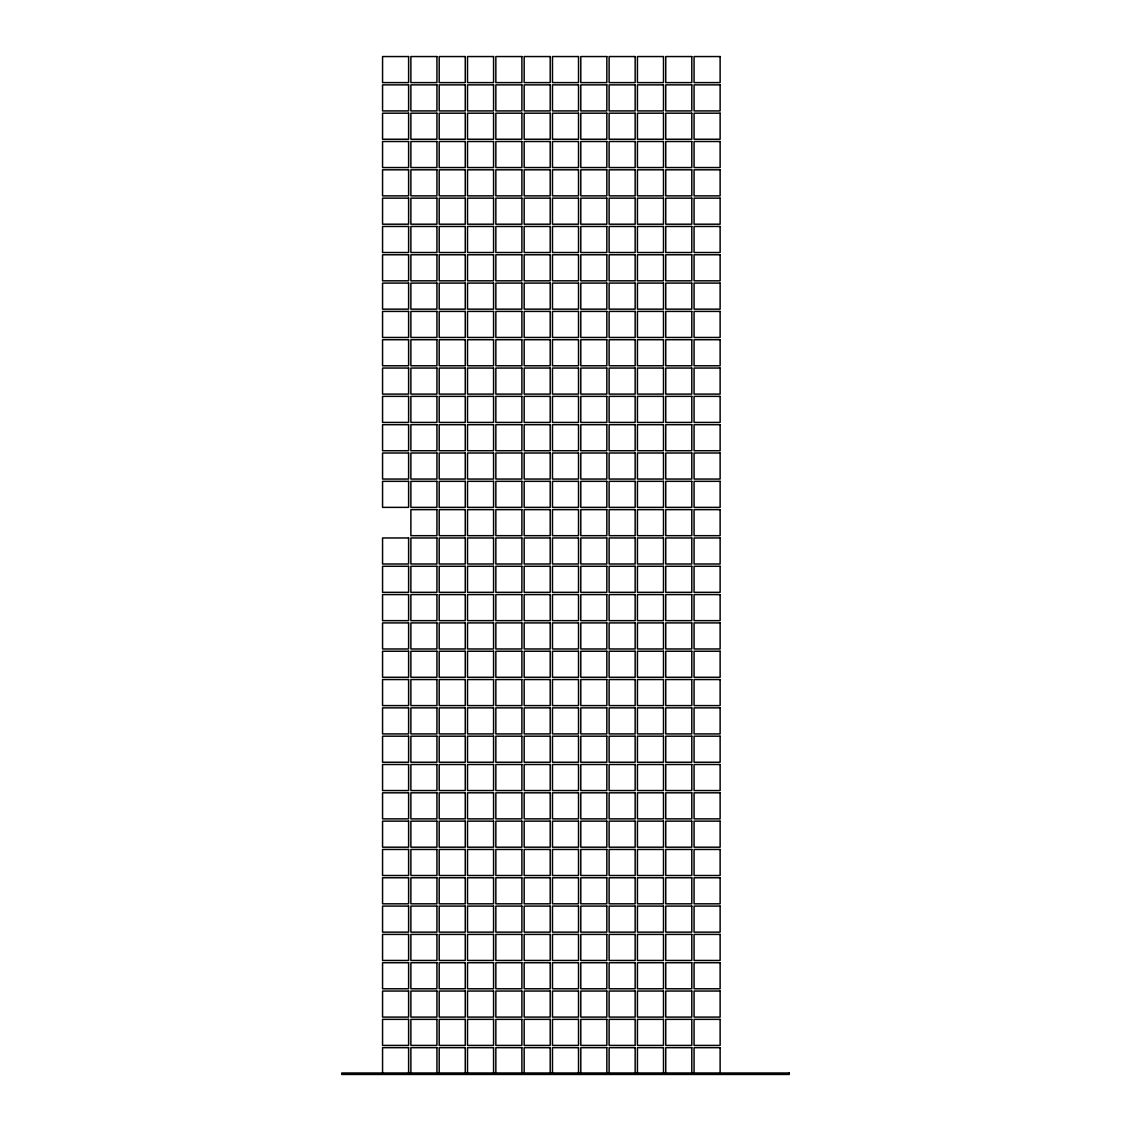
<?xml version="1.0" encoding="UTF-8"?>
<svg xmlns="http://www.w3.org/2000/svg" width="1131" height="1131" viewBox="0 0 1131 1131"><rect width="100%" height="100%" fill="white"/><g stroke="black" fill="none" stroke-linecap="round" stroke-linejoin="round"><path stroke-width="1.5" d="M408.616 56.55L382.561 56.55L382.561 82.605L408.616 82.605L408.616 56.55M436.934 56.55L410.878 56.55L410.878 82.605L436.934 82.605L436.934 56.55M465.251 56.55L439.196 56.55L439.196 82.605L465.251 82.605L465.251 56.55M493.568 56.55L467.513 56.55L467.513 82.605L493.568 82.605L493.568 56.55M521.886 56.55L495.845 56.55L495.845 82.605L521.886 82.605L521.886 56.55M550.203 56.55L524.162 56.55L524.162 82.605L550.203 82.605L550.203 56.55M578.521 56.55L552.479 56.55L552.479 82.605L578.521 82.605L578.521 56.55M606.838 56.55L580.797 56.55L580.797 82.605L606.838 82.605L606.838 56.55M635.155 56.55L609.114 56.55L609.114 82.605L635.155 82.605L635.155 56.55M663.487 56.55L637.432 56.55L637.432 82.605L663.487 82.605L663.487 56.55M691.804 56.55L665.749 56.55L665.749 82.605L691.804 82.605L691.804 56.55M720.122 56.55L694.066 56.55L694.066 82.605L720.122 82.605L720.122 56.55M408.616 84.867L382.561 84.867L382.561 110.923L408.616 110.923L408.616 84.867M436.934 84.867L410.878 84.867L410.878 110.923L436.934 110.923L436.934 84.867M465.251 84.867L439.196 84.867L439.196 110.923L465.251 110.923L465.251 84.867M493.568 84.867L467.513 84.867L467.513 110.923L493.568 110.923L493.568 84.867M521.886 84.867L495.845 84.867L495.845 110.923L521.886 110.923L521.886 84.867M550.203 84.867L524.162 84.867L524.162 110.923L550.203 110.923L550.203 84.867M578.521 84.867L552.479 84.867L552.479 110.923L578.521 110.923L578.521 84.867M606.838 84.867L580.797 84.867L580.797 110.923L606.838 110.923L606.838 84.867M635.155 84.867L609.114 84.867L609.114 110.923L635.155 110.923L635.155 84.867M663.487 84.867L637.432 84.867L637.432 110.923L663.487 110.923L663.487 84.867M691.804 84.867L665.749 84.867L665.749 110.923L691.804 110.923L691.804 84.867M720.122 84.867L694.066 84.867L694.066 110.923L720.122 110.923L720.122 84.867M408.616 113.185L382.561 113.185L382.561 139.24L408.616 139.24L408.616 113.185M436.934 113.185L410.878 113.185L410.878 139.24L436.934 139.24L436.934 113.185M465.251 113.185L439.196 113.185L439.196 139.24L465.251 139.24L465.251 113.185M493.568 113.185L467.513 113.185L467.513 139.24L493.568 139.24L493.568 113.185M521.886 113.185L495.845 113.185L495.845 139.24L521.886 139.24L521.886 113.185M550.203 113.185L524.162 113.185L524.162 139.24L550.203 139.24L550.203 113.185M578.521 113.185L552.479 113.185L552.479 139.24L578.521 139.24L578.521 113.185M606.838 113.185L580.797 113.185L580.797 139.24L606.838 139.24L606.838 113.185M635.155 113.185L609.114 113.185L609.114 139.24L635.155 139.24L635.155 113.185M663.487 113.185L637.432 113.185L637.432 139.24L663.487 139.24L663.487 113.185M691.804 113.185L665.749 113.185L665.749 139.24L691.804 139.24L691.804 113.185M720.122 113.185L694.066 113.185L694.066 139.24L720.122 139.24L720.122 113.185M408.616 141.502L382.561 141.502L382.561 167.558L408.616 167.558L408.616 141.502M436.934 141.502L410.878 141.502L410.878 167.558L436.934 167.558L436.934 141.502M465.251 141.502L439.196 141.502L439.196 167.558L465.251 167.558L465.251 141.502M493.568 141.502L467.513 141.502L467.513 167.558L493.568 167.558L493.568 141.502M521.886 141.502L495.845 141.502L495.845 167.558L521.886 167.558L521.886 141.502M550.203 141.502L524.162 141.502L524.162 167.558L550.203 167.558L550.203 141.502M578.521 141.502L552.479 141.502L552.479 167.558L578.521 167.558L578.521 141.502M606.838 141.502L580.797 141.502L580.797 167.558L606.838 167.558L606.838 141.502M635.155 141.502L609.114 141.502L609.114 167.558L635.155 167.558L635.155 141.502M663.487 141.502L637.432 141.502L637.432 167.558L663.487 167.558L663.487 141.502M691.804 141.502L665.749 141.502L665.749 167.558L691.804 167.558L691.804 141.502M720.122 141.502L694.066 141.502L694.066 167.558L720.122 167.558L720.122 141.502M408.616 169.82L382.561 169.82L382.561 195.875L408.616 195.875L408.616 169.82M436.934 169.82L410.878 169.82L410.878 195.875L436.934 195.875L436.934 169.82M465.251 169.82L439.196 169.82L439.196 195.875L465.251 195.875L465.251 169.82M493.568 169.82L467.513 169.82L467.513 195.875L493.568 195.875L493.568 169.82M521.886 169.82L495.845 169.82L495.845 195.875L521.886 195.875L521.886 169.82M550.203 169.82L524.162 169.82L524.162 195.875L550.203 195.875L550.203 169.82M578.521 169.82L552.479 169.82L552.479 195.875L578.521 195.875L578.521 169.82M606.838 169.82L580.797 169.82L580.797 195.875L606.838 195.875L606.838 169.82M635.155 169.82L609.114 169.82L609.114 195.875L635.155 195.875L635.155 169.82M663.487 169.82L637.432 169.82L637.432 195.875L663.487 195.875L663.487 169.82M691.804 169.82L665.749 169.82L665.749 195.875L691.804 195.875L691.804 169.82M720.122 169.82L694.066 169.82L694.066 195.875L720.122 195.875L720.122 169.82M408.616 198.137L382.561 198.137L382.561 224.192L408.616 224.192L408.616 198.137M436.934 198.137L410.878 198.137L410.878 224.192L436.934 224.192L436.934 198.137M465.251 198.137L439.196 198.137L439.196 224.192L465.251 224.192L465.251 198.137M493.568 198.137L467.513 198.137L467.513 224.192L493.568 224.192L493.568 198.137M521.886 198.137L495.845 198.137L495.845 224.192L521.886 224.192L521.886 198.137M550.203 198.137L524.162 198.137L524.162 224.192L550.203 224.192L550.203 198.137M578.521 198.137L552.479 198.137L552.479 224.192L578.521 224.192L578.521 198.137M606.838 198.137L580.797 198.137L580.797 224.192L606.838 224.192L606.838 198.137M635.155 198.137L609.114 198.137L609.114 224.192L635.155 224.192L635.155 198.137M663.487 198.137L637.432 198.137L637.432 224.192L663.487 224.192L663.487 198.137M691.804 198.137L665.749 198.137L665.749 224.192L691.804 224.192L691.804 198.137M720.122 198.137L694.066 198.137L694.066 224.192L720.122 224.192L720.122 198.137M408.616 226.454L382.561 226.454L382.561 252.51L408.616 252.51L408.616 226.454M436.934 226.454L410.878 226.454L410.878 252.51L436.934 252.51L436.934 226.454M465.251 226.454L439.196 226.454L439.196 252.51L465.251 252.51L465.251 226.454M493.568 226.454L467.513 226.454L467.513 252.51L493.568 252.51L493.568 226.454M521.886 226.454L495.845 226.454L495.845 252.51L521.886 252.51L521.886 226.454M550.203 226.454L524.162 226.454L524.162 252.51L550.203 252.51L550.203 226.454M578.521 226.454L552.479 226.454L552.479 252.51L578.521 252.51L578.521 226.454M606.838 226.454L580.797 226.454L580.797 252.51L606.838 252.51L606.838 226.454M635.155 226.454L609.114 226.454L609.114 252.51L635.155 252.51L635.155 226.454M663.487 226.454L637.432 226.454L637.432 252.51L663.487 252.51L663.487 226.454M691.804 226.454L665.749 226.454L665.749 252.51L691.804 252.51L691.804 226.454M720.122 226.454L694.066 226.454L694.066 252.51L720.122 252.51L720.122 226.454M408.616 254.772L382.561 254.772L382.561 280.827L408.616 280.827L408.616 254.772M436.934 254.772L410.878 254.772L410.878 280.827L436.934 280.827L436.934 254.772M465.251 254.772L439.196 254.772L439.196 280.827L465.251 280.827L465.251 254.772M493.568 254.772L467.513 254.772L467.513 280.827L493.568 280.827L493.568 254.772M521.886 254.772L495.845 254.772L495.845 280.827L521.886 280.827L521.886 254.772M550.203 254.772L524.162 254.772L524.162 280.827L550.203 280.827L550.203 254.772M578.521 254.772L552.479 254.772L552.479 280.827L578.521 280.827L578.521 254.772M606.838 254.772L580.797 254.772L580.797 280.827L606.838 280.827L606.838 254.772M635.155 254.772L609.114 254.772L609.114 280.827L635.155 280.827L635.155 254.772M663.487 254.772L637.432 254.772L637.432 280.827L663.487 280.827L663.487 254.772M691.804 254.772L665.749 254.772L665.749 280.827L691.804 280.827L691.804 254.772M720.122 254.772L694.066 254.772L694.066 280.827L720.122 280.827L720.122 254.772M408.616 283.089L382.561 283.089L382.561 309.145L408.616 309.145L408.616 283.089M436.934 283.089L410.878 283.089L410.878 309.145L436.934 309.145L436.934 283.089M465.251 283.089L439.196 283.089L439.196 309.145L465.251 309.145L465.251 283.089M493.568 283.089L467.513 283.089L467.513 309.145L493.568 309.145L493.568 283.089M521.886 283.089L495.845 283.089L495.845 309.145L521.886 309.145L521.886 283.089M550.203 283.089L524.162 283.089L524.162 309.145L550.203 309.145L550.203 283.089M578.521 283.089L552.479 283.089L552.479 309.145L578.521 309.145L578.521 283.089M606.838 283.089L580.797 283.089L580.797 309.145L606.838 309.145L606.838 283.089M635.155 283.089L609.114 283.089L609.114 309.145L635.155 309.145L635.155 283.089M663.487 283.089L637.432 283.089L637.432 309.145L663.487 309.145L663.487 283.089M691.804 283.089L665.749 283.089L665.749 309.145L691.804 309.145L691.804 283.089M720.122 283.089L694.066 283.089L694.066 309.145L720.122 309.145L720.122 283.089M408.616 311.407L382.561 311.407L382.561 337.462L408.616 337.462L408.616 311.407M436.934 311.407L410.878 311.407L410.878 337.462L436.934 337.462L436.934 311.407M465.251 311.407L439.196 311.407L439.196 337.462L465.251 337.462L465.251 311.407M493.568 311.407L467.513 311.407L467.513 337.462L493.568 337.462L493.568 311.407M521.886 311.407L495.845 311.407L495.845 337.462L521.886 337.462L521.886 311.407M550.203 311.407L524.162 311.407L524.162 337.462L550.203 337.462L550.203 311.407M578.521 311.407L552.479 311.407L552.479 337.462L578.521 337.462L578.521 311.407M606.838 311.407L580.797 311.407L580.797 337.462L606.838 337.462L606.838 311.407M635.155 311.407L609.114 311.407L609.114 337.462L635.155 337.462L635.155 311.407M663.487 311.407L637.432 311.407L637.432 337.462L663.487 337.462L663.487 311.407M691.804 311.407L665.749 311.407L665.749 337.462L691.804 337.462L691.804 311.407M720.122 311.407L694.066 311.407L694.066 337.462L720.122 337.462L720.122 311.407M408.616 339.724L382.561 339.724L382.561 365.78L408.616 365.78L408.616 339.724M436.934 339.724L410.878 339.724L410.878 365.78L436.934 365.78L436.934 339.724M465.251 339.724L439.196 339.724L439.196 365.78L465.251 365.78L465.251 339.724M493.568 339.724L467.513 339.724L467.513 365.78L493.568 365.78L493.568 339.724M521.886 339.724L495.845 339.724L495.845 365.78L521.886 365.78L521.886 339.724M550.203 339.724L524.162 339.724L524.162 365.78L550.203 365.78L550.203 339.724M578.521 339.724L552.479 339.724L552.479 365.78L578.521 365.78L578.521 339.724M606.838 339.724L580.797 339.724L580.797 365.78L606.838 365.78L606.838 339.724M635.155 339.724L609.114 339.724L609.114 365.78L635.155 365.78L635.155 339.724M663.487 339.724L637.432 339.724L637.432 365.78L663.487 365.78L663.487 339.724M691.804 339.724L665.749 339.724L665.749 365.78L691.804 365.78L691.804 339.724M720.122 339.724L694.066 339.724L694.066 365.78L720.122 365.78L720.122 339.724M408.616 368.042L382.561 368.042L382.561 394.097L408.616 394.097L408.616 368.042M436.934 368.042L410.878 368.042L410.878 394.097L436.934 394.097L436.934 368.042M465.251 368.042L439.196 368.042L439.196 394.097L465.251 394.097L465.251 368.042M493.568 368.042L467.513 368.042L467.513 394.097L493.568 394.097L493.568 368.042M521.886 368.042L495.845 368.042L495.845 394.097L521.886 394.097L521.886 368.042M550.203 368.042L524.162 368.042L524.162 394.097L550.203 394.097L550.203 368.042M578.521 368.042L552.479 368.042L552.479 394.097L578.521 394.097L578.521 368.042M606.838 368.042L580.797 368.042L580.797 394.097L606.838 394.097L606.838 368.042M635.155 368.042L609.114 368.042L609.114 394.097L635.155 394.097L635.155 368.042M663.487 368.042L637.432 368.042L637.432 394.097L663.487 394.097L663.487 368.042M691.804 368.042L665.749 368.042L665.749 394.097L691.804 394.097L691.804 368.042M720.122 368.042L694.066 368.042L694.066 394.097L720.122 394.097L720.122 368.042M408.616 396.359L382.561 396.359L382.561 422.414L408.616 422.414L408.616 396.359M436.934 396.359L410.878 396.359L410.878 422.414L436.934 422.414L436.934 396.359M465.251 396.359L439.196 396.359L439.196 422.414L465.251 422.414L465.251 396.359M493.568 396.359L467.513 396.359L467.513 422.414L493.568 422.414L493.568 396.359M521.886 396.359L495.845 396.359L495.845 422.414L521.886 422.414L521.886 396.359M550.203 396.359L524.162 396.359L524.162 422.414L550.203 422.414L550.203 396.359M578.521 396.359L552.479 396.359L552.479 422.414L578.521 422.414L578.521 396.359M606.838 396.359L580.797 396.359L580.797 422.414L606.838 422.414L606.838 396.359M635.155 396.359L609.114 396.359L609.114 422.414L635.155 422.414L635.155 396.359M663.487 396.359L637.432 396.359L637.432 422.414L663.487 422.414L663.487 396.359M691.804 396.359L665.749 396.359L665.749 422.414L691.804 422.414L691.804 396.359M720.122 396.359L694.066 396.359L694.066 422.414L720.122 422.414L720.122 396.359M408.616 424.69L382.561 424.69L382.561 450.732L408.616 450.732L408.616 424.69M436.934 424.69L410.878 424.69L410.878 450.732L436.934 450.732L436.934 424.69M465.251 424.69L439.196 424.69L439.196 450.732L465.251 450.732L465.251 424.69M493.568 424.69L467.513 424.69L467.513 450.732L493.568 450.732L493.568 424.69M521.886 424.69L495.845 424.69L495.845 450.732L521.886 450.732L521.886 424.69M550.203 424.69L524.162 424.69L524.162 450.732L550.203 450.732L550.203 424.69M578.521 424.69L552.479 424.69L552.479 450.732L578.521 450.732L578.521 424.69M606.838 424.69L580.797 424.69L580.797 450.732L606.838 450.732L606.838 424.69M635.155 424.69L609.114 424.69L609.114 450.732L635.155 450.732L635.155 424.69M663.487 424.69L637.432 424.69L637.432 450.732L663.487 450.732L663.487 424.69M691.804 424.69L665.749 424.69L665.749 450.732L691.804 450.732L691.804 424.69M720.122 424.69L694.066 424.69L694.066 450.732L720.122 450.732L720.122 424.69M408.616 453.008L382.561 453.008L382.561 479.049L408.616 479.049L408.616 453.008M436.934 453.008L410.878 453.008L410.878 479.049L436.934 479.049L436.934 453.008M465.251 453.008L439.196 453.008L439.196 479.049L465.251 479.049L465.251 453.008M493.568 453.008L467.513 453.008L467.513 479.049L493.568 479.049L493.568 453.008M521.886 453.008L495.845 453.008L495.845 479.049L521.886 479.049L521.886 453.008M550.203 453.008L524.162 453.008L524.162 479.049L550.203 479.049L550.203 453.008M578.521 453.008L552.479 453.008L552.479 479.049L578.521 479.049L578.521 453.008M606.838 453.008L580.797 453.008L580.797 479.049L606.838 479.049L606.838 453.008M635.155 453.008L609.114 453.008L609.114 479.049L635.155 479.049L635.155 453.008M663.487 453.008L637.432 453.008L637.432 479.049L663.487 479.049L663.487 453.008M691.804 453.008L665.749 453.008L665.749 479.049L691.804 479.049L691.804 453.008M720.122 453.008L694.066 453.008L694.066 479.049L720.122 479.049L720.122 453.008M408.616 481.325L382.561 481.325L382.561 507.367L408.616 507.367L408.616 481.325M436.934 481.325L410.878 481.325L410.878 507.367L436.934 507.367L436.934 481.325M465.251 481.325L439.196 481.325L439.196 507.367L465.251 507.367L465.251 481.325M493.568 481.325L467.513 481.325L467.513 507.367L493.568 507.367L493.568 481.325M521.886 481.325L495.845 481.325L495.845 507.367L521.886 507.367L521.886 481.325M550.203 481.325L524.162 481.325L524.162 507.367L550.203 507.367L550.203 481.325M578.521 481.325L552.479 481.325L552.479 507.367L578.521 507.367L578.521 481.325M606.838 481.325L580.797 481.325L580.797 507.367L606.838 507.367L606.838 481.325M635.155 481.325L609.114 481.325L609.114 507.367L635.155 507.367L635.155 481.325M663.487 481.325L637.432 481.325L637.432 507.367L663.487 507.367L663.487 481.325M691.804 481.325L665.749 481.325L665.749 507.367L691.804 507.367L691.804 481.325M720.122 481.325L694.066 481.325L694.066 507.367L720.122 507.367L720.122 481.325M436.934 509.643L410.878 509.643L410.878 535.684L436.934 535.684L436.934 509.643M465.251 509.643L439.196 509.643L439.196 535.684L465.251 535.684L465.251 509.643M493.568 509.643L467.513 509.643L467.513 535.684L493.568 535.684L493.568 509.643M521.886 509.643L495.845 509.643L495.845 535.684L521.886 535.684L521.886 509.643M550.203 509.643L524.162 509.643L524.162 535.684L550.203 535.684L550.203 509.643M578.521 509.643L552.479 509.643L552.479 535.684L578.521 535.684L578.521 509.643M606.838 509.643L580.797 509.643L580.797 535.684L606.838 535.684L606.838 509.643M635.155 509.643L609.114 509.643L609.114 535.684L635.155 535.684L635.155 509.643M663.487 509.643L637.432 509.643L637.432 535.684L663.487 535.684L663.487 509.643M691.804 509.643L665.749 509.643L665.749 535.684L691.804 535.684L691.804 509.643M720.122 509.643L694.066 509.643L694.066 535.684L720.122 535.684L720.122 509.643M408.616 537.96L382.561 537.96L382.561 564.001L408.616 564.001L408.616 537.96M436.934 537.96L410.878 537.96L410.878 564.001L436.934 564.001L436.934 537.96M465.251 537.96L439.196 537.96L439.196 564.001L465.251 564.001L465.251 537.96M493.568 537.96L467.513 537.96L467.513 564.001L493.568 564.001L493.568 537.96M521.886 537.96L495.845 537.96L495.845 564.001L521.886 564.001L521.886 537.96M550.203 537.96L524.162 537.96L524.162 564.001L550.203 564.001L550.203 537.96M578.521 537.96L552.479 537.96L552.479 564.001L578.521 564.001L578.521 537.96M606.838 537.96L580.797 537.96L580.797 564.001L606.838 564.001L606.838 537.96M635.155 537.96L609.114 537.96L609.114 564.001L635.155 564.001L635.155 537.96M663.487 537.96L637.432 537.96L637.432 564.001L663.487 564.001L663.487 537.96M691.804 537.96L665.749 537.96L665.749 564.001L691.804 564.001L691.804 537.96M720.122 537.96L694.066 537.96L694.066 564.001L720.122 564.001L720.122 537.96M408.616 566.278L382.561 566.278L382.561 592.333L408.616 592.333L408.616 566.278M436.934 566.278L410.878 566.278L410.878 592.333L436.934 592.333L436.934 566.278M465.251 566.278L439.196 566.278L439.196 592.333L465.251 592.333L465.251 566.278M493.568 566.278L467.513 566.278L467.513 592.333L493.568 592.333L493.568 566.278M521.886 566.278L495.845 566.278L495.845 592.333L521.886 592.333L521.886 566.278M550.203 566.278L524.162 566.278L524.162 592.333L550.203 592.333L550.203 566.278M578.521 566.278L552.479 566.278L552.479 592.333L578.521 592.333L578.521 566.278M606.838 566.278L580.797 566.278L580.797 592.333L606.838 592.333L606.838 566.278M635.155 566.278L609.114 566.278L609.114 592.333L635.155 592.333L635.155 566.278M663.487 566.278L637.432 566.278L637.432 592.333L663.487 592.333L663.487 566.278M691.804 566.278L665.749 566.278L665.749 592.333L691.804 592.333L691.804 566.278M720.122 566.278L694.066 566.278L694.066 592.333L720.122 592.333L720.122 566.278M408.616 594.595L382.561 594.595L382.561 620.65L408.616 620.65L408.616 594.595M436.934 594.595L410.878 594.595L410.878 620.65L436.934 620.65L436.934 594.595M465.251 594.595L439.196 594.595L439.196 620.65L465.251 620.65L465.251 594.595M493.568 594.595L467.513 594.595L467.513 620.65L493.568 620.65L493.568 594.595M521.886 594.595L495.845 594.595L495.845 620.65L521.886 620.65L521.886 594.595M550.203 594.595L524.162 594.595L524.162 620.65L550.203 620.65L550.203 594.595M578.521 594.595L552.479 594.595L552.479 620.65L578.521 620.65L578.521 594.595M606.838 594.595L580.797 594.595L580.797 620.65L606.838 620.65L606.838 594.595M635.155 594.595L609.114 594.595L609.114 620.65L635.155 620.65L635.155 594.595M663.487 594.595L637.432 594.595L637.432 620.65L663.487 620.65L663.487 594.595M691.804 594.595L665.749 594.595L665.749 620.65L691.804 620.65L691.804 594.595M720.122 594.595L694.066 594.595L694.066 620.65L720.122 620.65L720.122 594.595M408.616 622.912L382.561 622.912L382.561 648.968L408.616 648.968L408.616 622.912M436.934 622.912L410.878 622.912L410.878 648.968L436.934 648.968L436.934 622.912M465.251 622.912L439.196 622.912L439.196 648.968L465.251 648.968L465.251 622.912M493.568 622.912L467.513 622.912L467.513 648.968L493.568 648.968L493.568 622.912M521.886 622.912L495.845 622.912L495.845 648.968L521.886 648.968L521.886 622.912M550.203 622.912L524.162 622.912L524.162 648.968L550.203 648.968L550.203 622.912M578.521 622.912L552.479 622.912L552.479 648.968L578.521 648.968L578.521 622.912M606.838 622.912L580.797 622.912L580.797 648.968L606.838 648.968L606.838 622.912M635.155 622.912L609.114 622.912L609.114 648.968L635.155 648.968L635.155 622.912M663.487 622.912L637.432 622.912L637.432 648.968L663.487 648.968L663.487 622.912M691.804 622.912L665.749 622.912L665.749 648.968L691.804 648.968L691.804 622.912M720.122 622.912L694.066 622.912L694.066 648.968L720.122 648.968L720.122 622.912M408.616 651.23L382.561 651.23L382.561 677.285L408.616 677.285L408.616 651.23M436.934 651.23L410.878 651.23L410.878 677.285L436.934 677.285L436.934 651.23M465.251 651.23L439.196 651.23L439.196 677.285L465.251 677.285L465.251 651.23M493.568 651.23L467.513 651.23L467.513 677.285L493.568 677.285L493.568 651.23M521.886 651.23L495.845 651.23L495.845 677.285L521.886 677.285L521.886 651.23M550.203 651.23L524.162 651.23L524.162 677.285L550.203 677.285L550.203 651.23M578.521 651.23L552.479 651.23L552.479 677.285L578.521 677.285L578.521 651.23M606.838 651.23L580.797 651.23L580.797 677.285L606.838 677.285L606.838 651.23M635.155 651.23L609.114 651.23L609.114 677.285L635.155 677.285L635.155 651.23M663.487 651.23L637.432 651.23L637.432 677.285L663.487 677.285L663.487 651.23M691.804 651.23L665.749 651.23L665.749 677.285L691.804 677.285L691.804 651.23M720.122 651.23L694.066 651.23L694.066 677.285L720.122 677.285L720.122 651.23M408.616 679.547L382.561 679.547L382.561 705.603L408.616 705.603L408.616 679.547M436.934 679.547L410.878 679.547L410.878 705.603L436.934 705.603L436.934 679.547M465.251 679.547L439.196 679.547L439.196 705.603L465.251 705.603L465.251 679.547M493.568 679.547L467.513 679.547L467.513 705.603L493.568 705.603L493.568 679.547M521.886 679.547L495.845 679.547L495.845 705.603L521.886 705.603L521.886 679.547M550.203 679.547L524.162 679.547L524.162 705.603L550.203 705.603L550.203 679.547M578.521 679.547L552.479 679.547L552.479 705.603L578.521 705.603L578.521 679.547M606.838 679.547L580.797 679.547L580.797 705.603L606.838 705.603L606.838 679.547M635.155 679.547L609.114 679.547L609.114 705.603L635.155 705.603L635.155 679.547M663.487 679.547L637.432 679.547L637.432 705.603L663.487 705.603L663.487 679.547M691.804 679.547L665.749 679.547L665.749 705.603L691.804 705.603L691.804 679.547M720.122 679.547L694.066 679.547L694.066 705.603L720.122 705.603L720.122 679.547M408.616 707.865L382.561 707.865L382.561 733.92L408.616 733.92L408.616 707.865M436.934 707.865L410.878 707.865L410.878 733.92L436.934 733.92L436.934 707.865M465.251 707.865L439.196 707.865L439.196 733.92L465.251 733.92L465.251 707.865M493.568 707.865L467.513 707.865L467.513 733.92L493.568 733.92L493.568 707.865M521.886 707.865L495.845 707.865L495.845 733.92L521.886 733.92L521.886 707.865M550.203 707.865L524.162 707.865L524.162 733.92L550.203 733.92L550.203 707.865M578.521 707.865L552.479 707.865L552.479 733.92L578.521 733.92L578.521 707.865M606.838 707.865L580.797 707.865L580.797 733.92L606.838 733.92L606.838 707.865M635.155 707.865L609.114 707.865L609.114 733.92L635.155 733.92L635.155 707.865M663.487 707.865L637.432 707.865L637.432 733.92L663.487 733.92L663.487 707.865M691.804 707.865L665.749 707.865L665.749 733.92L691.804 733.92L691.804 707.865M720.122 707.865L694.066 707.865L694.066 733.92L720.122 733.92L720.122 707.865M408.616 736.182L382.561 736.182L382.561 762.237L408.616 762.237L408.616 736.182M436.934 736.182L410.878 736.182L410.878 762.237L436.934 762.237L436.934 736.182M465.251 736.182L439.196 736.182L439.196 762.237L465.251 762.237L465.251 736.182M493.568 736.182L467.513 736.182L467.513 762.237L493.568 762.237L493.568 736.182M521.886 736.182L495.845 736.182L495.845 762.237L521.886 762.237L521.886 736.182M550.203 736.182L524.162 736.182L524.162 762.237L550.203 762.237L550.203 736.182M578.521 736.182L552.479 736.182L552.479 762.237L578.521 762.237L578.521 736.182M606.838 736.182L580.797 736.182L580.797 762.237L606.838 762.237L606.838 736.182M635.155 736.182L609.114 736.182L609.114 762.237L635.155 762.237L635.155 736.182M663.487 736.182L637.432 736.182L637.432 762.237L663.487 762.237L663.487 736.182M691.804 736.182L665.749 736.182L665.749 762.237L691.804 762.237L691.804 736.182M720.122 736.182L694.066 736.182L694.066 762.237L720.122 762.237L720.122 736.182M408.616 764.499L382.561 764.499L382.561 790.555L408.616 790.555L408.616 764.499M436.934 764.499L410.878 764.499L410.878 790.555L436.934 790.555L436.934 764.499M465.251 764.499L439.196 764.499L439.196 790.555L465.251 790.555L465.251 764.499M493.568 764.499L467.513 764.499L467.513 790.555L493.568 790.555L493.568 764.499M521.886 764.499L495.845 764.499L495.845 790.555L521.886 790.555L521.886 764.499M550.203 764.499L524.162 764.499L524.162 790.555L550.203 790.555L550.203 764.499M578.521 764.499L552.479 764.499L552.479 790.555L578.521 790.555L578.521 764.499M606.838 764.499L580.797 764.499L580.797 790.555L606.838 790.555L606.838 764.499M635.155 764.499L609.114 764.499L609.114 790.555L635.155 790.555L635.155 764.499M663.487 764.499L637.432 764.499L637.432 790.555L663.487 790.555L663.487 764.499M691.804 764.499L665.749 764.499L665.749 790.555L691.804 790.555L691.804 764.499M720.122 764.499L694.066 764.499L694.066 790.555L720.122 790.555L720.122 764.499M408.616 792.817L382.561 792.817L382.561 818.872L408.616 818.872L408.616 792.817M436.934 792.817L410.878 792.817L410.878 818.872L436.934 818.872L436.934 792.817M465.251 792.817L439.196 792.817L439.196 818.872L465.251 818.872L465.251 792.817M493.568 792.817L467.513 792.817L467.513 818.872L493.568 818.872L493.568 792.817M521.886 792.817L495.845 792.817L495.845 818.872L521.886 818.872L521.886 792.817M550.203 792.817L524.162 792.817L524.162 818.872L550.203 818.872L550.203 792.817M578.521 792.817L552.479 792.817L552.479 818.872L578.521 818.872L578.521 792.817M606.838 792.817L580.797 792.817L580.797 818.872L606.838 818.872L606.838 792.817M635.155 792.817L609.114 792.817L609.114 818.872L635.155 818.872L635.155 792.817M663.487 792.817L637.432 792.817L637.432 818.872L663.487 818.872L663.487 792.817M691.804 792.817L665.749 792.817L665.749 818.872L691.804 818.872L691.804 792.817M720.122 792.817L694.066 792.817L694.066 818.872L720.122 818.872L720.122 792.817M408.616 821.134L382.561 821.134L382.561 847.19L408.616 847.19L408.616 821.134M436.934 821.134L410.878 821.134L410.878 847.19L436.934 847.19L436.934 821.134M465.251 821.134L439.196 821.134L439.196 847.19L465.251 847.19L465.251 821.134M493.568 821.134L467.513 821.134L467.513 847.19L493.568 847.19L493.568 821.134M521.886 821.134L495.845 821.134L495.845 847.19L521.886 847.19L521.886 821.134M550.203 821.134L524.162 821.134L524.162 847.19L550.203 847.19L550.203 821.134M578.521 821.134L552.479 821.134L552.479 847.19L578.521 847.19L578.521 821.134M606.838 821.134L580.797 821.134L580.797 847.19L606.838 847.19L606.838 821.134M635.155 821.134L609.114 821.134L609.114 847.19L635.155 847.19L635.155 821.134M663.487 821.134L637.432 821.134L637.432 847.19L663.487 847.19L663.487 821.134M691.804 821.134L665.749 821.134L665.749 847.19L691.804 847.19L691.804 821.134M720.122 821.134L694.066 821.134L694.066 847.19L720.122 847.19L720.122 821.134M408.616 849.452L382.561 849.452L382.561 875.507L408.616 875.507L408.616 849.452M436.934 849.452L410.878 849.452L410.878 875.507L436.934 875.507L436.934 849.452M465.251 849.452L439.196 849.452L439.196 875.507L465.251 875.507L465.251 849.452M493.568 849.452L467.513 849.452L467.513 875.507L493.568 875.507L493.568 849.452M521.886 849.452L495.845 849.452L495.845 875.507L521.886 875.507L521.886 849.452M550.203 849.452L524.162 849.452L524.162 875.507L550.203 875.507L550.203 849.452M578.521 849.452L552.479 849.452L552.479 875.507L578.521 875.507L578.521 849.452M606.838 849.452L580.797 849.452L580.797 875.507L606.838 875.507L606.838 849.452M635.155 849.452L609.114 849.452L609.114 875.507L635.155 875.507L635.155 849.452M663.487 849.452L637.432 849.452L637.432 875.507L663.487 875.507L663.487 849.452M691.804 849.452L665.749 849.452L665.749 875.507L691.804 875.507L691.804 849.452M720.122 849.452L694.066 849.452L694.066 875.507L720.122 875.507L720.122 849.452M408.616 877.769L382.561 877.769L382.561 903.825L408.616 903.825L408.616 877.769M436.934 877.769L410.878 877.769L410.878 903.825L436.934 903.825L436.934 877.769M465.251 877.769L439.196 877.769L439.196 903.825L465.251 903.825L465.251 877.769M493.568 877.769L467.513 877.769L467.513 903.825L493.568 903.825L493.568 877.769M521.886 877.769L495.845 877.769L495.845 903.825L521.886 903.825L521.886 877.769M550.203 877.769L524.162 877.769L524.162 903.825L550.203 903.825L550.203 877.769M578.521 877.769L552.479 877.769L552.479 903.825L578.521 903.825L578.521 877.769M606.838 877.769L580.797 877.769L580.797 903.825L606.838 903.825L606.838 877.769M635.155 877.769L609.114 877.769L609.114 903.825L635.155 903.825L635.155 877.769M663.487 877.769L637.432 877.769L637.432 903.825L663.487 903.825L663.487 877.769M691.804 877.769L665.749 877.769L665.749 903.825L691.804 903.825L691.804 877.769M720.122 877.769L694.066 877.769L694.066 903.825L720.122 903.825L720.122 877.769M408.616 906.087L382.561 906.087L382.561 932.142L408.616 932.142L408.616 906.087M436.934 906.087L410.878 906.087L410.878 932.142L436.934 932.142L436.934 906.087M465.251 906.087L439.196 906.087L439.196 932.142L465.251 932.142L465.251 906.087M493.568 906.087L467.513 906.087L467.513 932.142L493.568 932.142L493.568 906.087M521.886 906.087L495.845 906.087L495.845 932.142L521.886 932.142L521.886 906.087M550.203 906.087L524.162 906.087L524.162 932.142L550.203 932.142L550.203 906.087M578.521 906.087L552.479 906.087L552.479 932.142L578.521 932.142L578.521 906.087M606.838 906.087L580.797 906.087L580.797 932.142L606.838 932.142L606.838 906.087M635.155 906.087L609.114 906.087L609.114 932.142L635.155 932.142L635.155 906.087M663.487 906.087L637.432 906.087L637.432 932.142L663.487 932.142L663.487 906.087M691.804 906.087L665.749 906.087L665.749 932.142L691.804 932.142L691.804 906.087M720.122 906.087L694.066 906.087L694.066 932.142L720.122 932.142L720.122 906.087M408.616 934.404L382.561 934.404L382.561 960.459L408.616 960.459L408.616 934.404M436.934 934.404L410.878 934.404L410.878 960.459L436.934 960.459L436.934 934.404M465.251 934.404L439.196 934.404L439.196 960.459L465.251 960.459L465.251 934.404M493.568 934.404L467.513 934.404L467.513 960.459L493.568 960.459L493.568 934.404M521.886 934.404L495.845 934.404L495.845 960.459L521.886 960.459L521.886 934.404M550.203 934.404L524.162 934.404L524.162 960.459L550.203 960.459L550.203 934.404M578.521 934.404L552.479 934.404L552.479 960.459L578.521 960.459L578.521 934.404M606.838 934.404L580.797 934.404L580.797 960.459L606.838 960.459L606.838 934.404M635.155 934.404L609.114 934.404L609.114 960.459L635.155 960.459L635.155 934.404M663.487 934.404L637.432 934.404L637.432 960.459L663.487 960.459L663.487 934.404M691.804 934.404L665.749 934.404L665.749 960.459L691.804 960.459L691.804 934.404M720.122 934.404L694.066 934.404L694.066 960.459L720.122 960.459L720.122 934.404M408.616 962.721L382.561 962.721L382.561 988.777L408.616 988.777L408.616 962.721M436.934 962.721L410.878 962.721L410.878 988.777L436.934 988.777L436.934 962.721M465.251 962.721L439.196 962.721L439.196 988.777L465.251 988.777L465.251 962.721M493.568 962.721L467.513 962.721L467.513 988.777L493.568 988.777L493.568 962.721M521.886 962.721L495.845 962.721L495.845 988.777L521.886 988.777L521.886 962.721M550.203 962.721L524.162 962.721L524.162 988.777L550.203 988.777L550.203 962.721M578.521 962.721L552.479 962.721L552.479 988.777L578.521 988.777L578.521 962.721M606.838 962.721L580.797 962.721L580.797 988.777L606.838 988.777L606.838 962.721M635.155 962.721L609.114 962.721L609.114 988.777L635.155 988.777L635.155 962.721M663.487 962.721L637.432 962.721L637.432 988.777L663.487 988.777L663.487 962.721M691.804 962.721L665.749 962.721L665.749 988.777L691.804 988.777L691.804 962.721M720.122 962.721L694.066 962.721L694.066 988.777L720.122 988.777L720.122 962.721M408.616 991.039L382.561 991.039L382.561 1017.094L408.616 1017.094L408.616 991.039M436.934 991.039L410.878 991.039L410.878 1017.094L436.934 1017.094L436.934 991.039M465.251 991.039L439.196 991.039L439.196 1017.094L465.251 1017.094L465.251 991.039M493.568 991.039L467.513 991.039L467.513 1017.094L493.568 1017.094L493.568 991.039M521.886 991.039L495.845 991.039L495.845 1017.094L521.886 1017.094L521.886 991.039M550.203 991.039L524.162 991.039L524.162 1017.094L550.203 1017.094L550.203 991.039M578.521 991.039L552.479 991.039L552.479 1017.094L578.521 1017.094L578.521 991.039M606.838 991.039L580.797 991.039L580.797 1017.094L606.838 1017.094L606.838 991.039M635.155 991.039L609.114 991.039L609.114 1017.094L635.155 1017.094L635.155 991.039M663.487 991.039L637.432 991.039L637.432 1017.094L663.487 1017.094L663.487 991.039M691.804 991.039L665.749 991.039L665.749 1017.094L691.804 1017.094L691.804 991.039M720.122 991.039L694.066 991.039L694.066 1017.094L720.122 1017.094L720.122 991.039M408.616 1019.356L382.561 1019.356L382.561 1045.412L408.616 1045.412L408.616 1019.356M436.934 1019.356L410.878 1019.356L410.878 1045.412L436.934 1045.412L436.934 1019.356M465.251 1019.356L439.196 1019.356L439.196 1045.412L465.251 1045.412L465.251 1019.356M493.568 1019.356L467.513 1019.356L467.513 1045.412L493.568 1045.412L493.568 1019.356M521.886 1019.356L495.845 1019.356L495.845 1045.412L521.886 1045.412L521.886 1019.356M550.203 1019.356L524.162 1019.356L524.162 1045.412L550.203 1045.412L550.203 1019.356M578.521 1019.356L552.479 1019.356L552.479 1045.412L578.521 1045.412L578.521 1019.356M606.838 1019.356L580.797 1019.356L580.797 1045.412L606.838 1045.412L606.838 1019.356M635.155 1019.356L609.114 1019.356L609.114 1045.412L635.155 1045.412L635.155 1019.356M663.487 1019.356L637.432 1019.356L637.432 1045.412L663.487 1045.412L663.487 1019.356M691.804 1019.356L665.749 1019.356L665.749 1045.412L691.804 1045.412L691.804 1019.356M720.122 1019.356L694.066 1019.356L694.066 1045.412L720.122 1045.412L720.122 1019.356M408.616 1047.674L382.561 1047.674L382.561 1073.729L408.616 1073.729L408.616 1047.674M436.934 1047.674L410.878 1047.674L410.878 1073.729L436.934 1073.729L436.934 1047.674M465.251 1047.674L439.196 1047.674L439.196 1073.729L465.251 1073.729L465.251 1047.674M493.568 1047.674L467.513 1047.674L467.513 1073.729L493.568 1073.729L493.568 1047.674M521.886 1047.674L495.845 1047.674L495.845 1073.729L521.886 1073.729L521.886 1047.674M550.203 1047.674L524.162 1047.674L524.162 1073.729L550.203 1073.729L550.203 1047.674M578.521 1047.674L552.479 1047.674L552.479 1073.729L578.521 1073.729L578.521 1047.674M606.838 1047.674L580.797 1047.674L580.797 1073.729L606.838 1073.729L606.838 1047.674M635.155 1047.674L609.114 1047.674L609.114 1073.729L635.155 1073.729L635.155 1047.674M663.487 1047.674L637.432 1047.674L637.432 1073.729L663.487 1073.729L663.487 1047.674M691.804 1047.674L665.749 1047.674L665.749 1073.729L691.804 1073.729L691.804 1047.674M720.122 1047.674L694.066 1047.674L694.066 1073.729L720.122 1073.729L720.122 1047.674M789.268 1073.008L341.732 1073.008L341.732 1074.45L789.268 1074.45L789.268 1073.008"/></g></svg>
